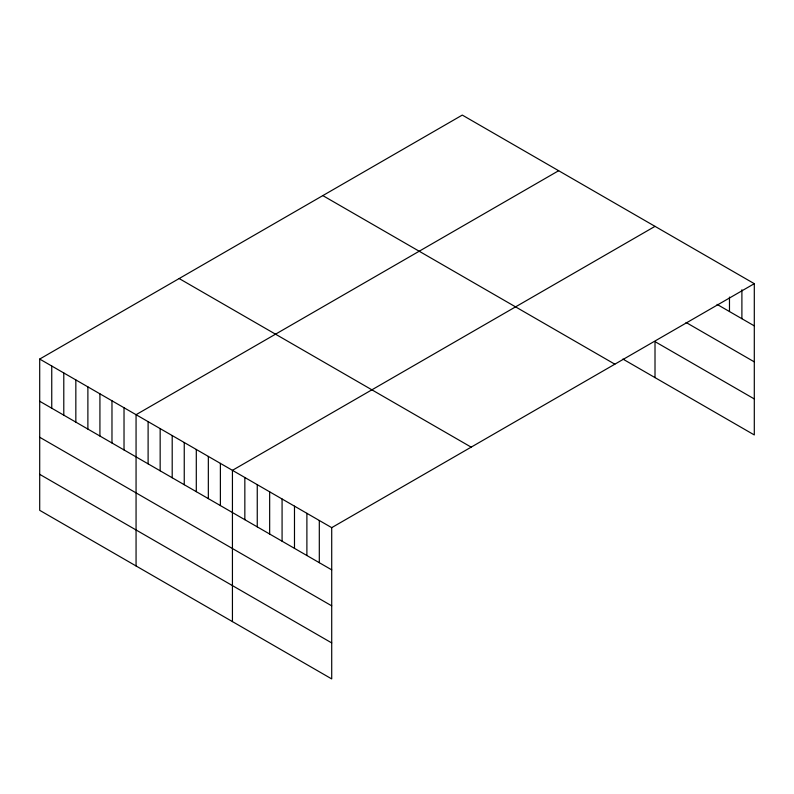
<?xml version="1.0" encoding="UTF-8"?>
<svg xmlns="http://www.w3.org/2000/svg" width="794" height="794" viewBox="0 0 794 794"><rect width="100%" height="100%" fill="white"/><g stroke="black" fill="none" stroke-linecap="round" stroke-linejoin="round"><path stroke-width="1.19" d="M39.7 359.057L331.713 527.653L331.713 678.92L39.7 510.324L39.7 359.057L462.287 115.08L754.3 283.676L754.3 434.943L622.893 359.067M558.648 170.72L136.062 414.696L136.062 565.953M655.01 226.359L232.434 470.336L232.434 621.593M331.713 527.653L754.3 283.676M717.071 304.38L754.3 325.877M686.046 322.463L754.3 361.866M754.3 398.945L655.01 341.628L655.01 377.616M322.83 195.602L614.844 364.188M179.156 278.545L471.17 447.141M39.7 401.258L331.713 569.854M39.7 437.256L331.713 605.842M39.7 474.336L331.713 642.922M741.894 289.78L741.894 318.712M729.478 297.085L729.478 311.546M319.307 520.487L319.307 562.688M306.891 513.321L306.891 555.522M294.485 506.155L294.485 548.356M282.078 498.999L282.078 541.19M269.662 491.833L269.662 534.034M257.256 484.668L257.256 526.869M244.84 477.502L244.84 519.703M220.385 463.378L220.385 505.579M208.336 456.421L208.336 498.622M196.297 449.473L196.297 491.675M184.248 442.516L184.248 484.717M172.199 435.559L172.199 477.76M160.16 428.611L160.16 470.802M148.111 421.654L148.111 463.855M124.023 407.739L124.023 449.94M111.974 400.791L111.974 442.992M99.925 393.834L99.925 436.035M87.886 386.877L87.886 429.078M75.837 379.929L75.837 422.12M63.788 372.972L63.788 415.173M51.749 366.014L51.749 408.215"/></g></svg>
